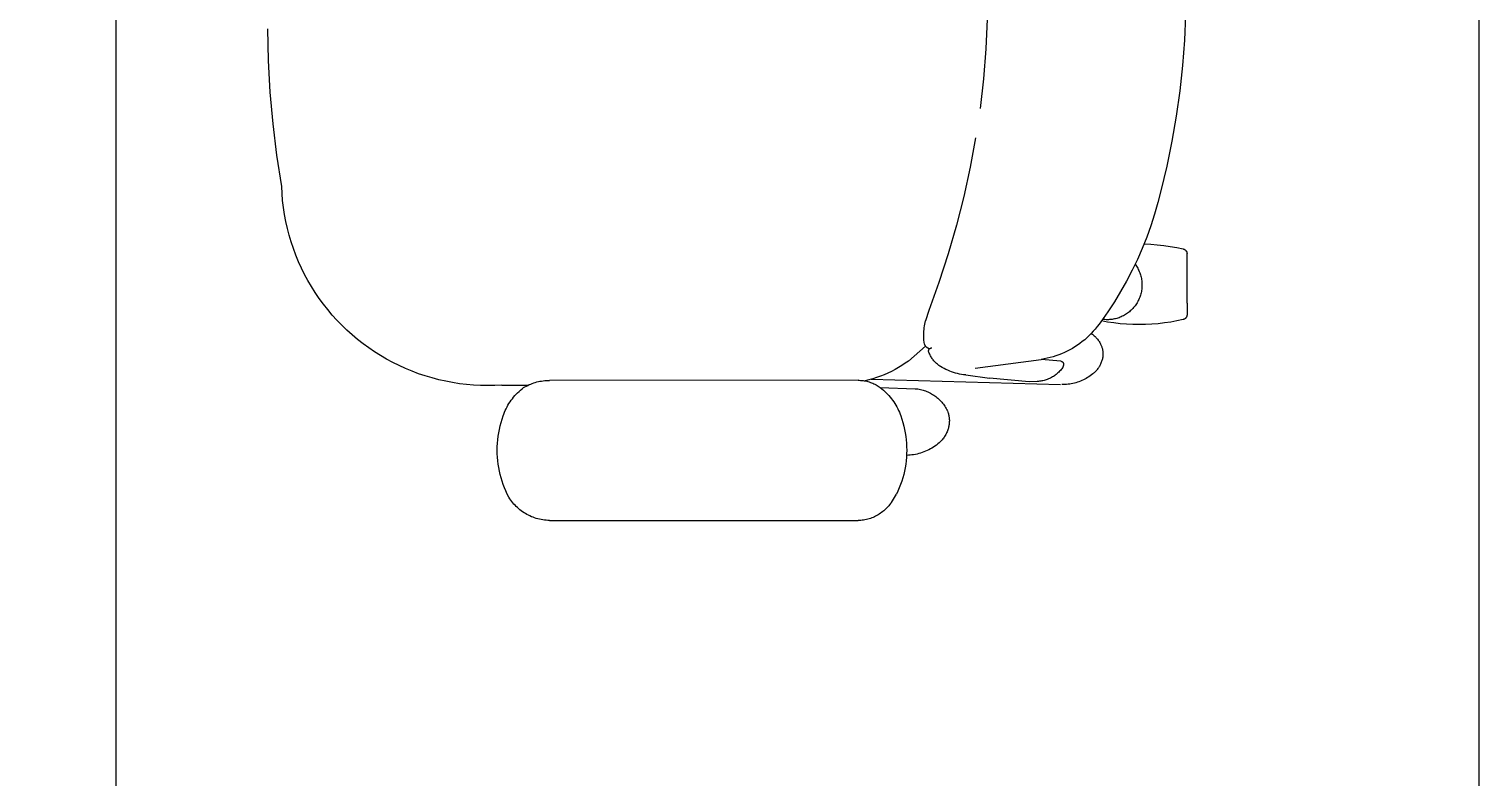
# Model space of a CAD drawing. Header units: inches. Extents: x 4 to 2210, y 3 to 2073.
# Drawn here: x 1452.23 to 1482.42, y 1951.37 to 1966.96 of the extents above; entities that cross this region are included whole.
import ezdxf

# ---------------------------------------------------------------- set-up
doc = ezdxf.new("R2010")
doc.units = ezdxf.units.IN
doc.header["$MEASUREMENT"] = 0
doc.layers.add('Planon_construction', color=253, linetype='Continuous')
doc.layers.add('Planon_workspace', color=210, linetype='Continuous')

# ---------------------------------------------------------------- blocks, each defined once
blk = doc.blocks.new('8 person table')
at = {"layer": 'Planon_construction'}
for p, q in [((484.43, 1126.14, 0), (484.43, -1253.08, 0)), ((847.26, 819.05, 0), (846.69, 806.62, 0)), ((929.89, 820.88, 0), (929.4, 810.28, 0)), ((548.04, 801.73, 0), (547.74, 814.93, 0)), ((929.4, 810.28, 0), (928.58, 799.7, 0)), ((846.69, 806.62, 0), (845.71, 794.22, 0)), ((548.77, 788.55, 0), (548.04, 801.73, 0)), ((928.58, 799.7, 0), (927.44, 789.15, 0)), ((845.71, 794.22, 0), (844.3, 781.86, 0)), ((549.93, 775.4, 0), (548.77, 788.55, 0)), ((927.44, 789.15, 0), (925.96, 778.64, 0)), ((551.51, 762.29, 0), (549.93, 775.4, 0)), ((925.96, 778.64, 0), (924.17, 768.18, 0)), ((842.48, 769.56, 0), (840.24, 757.32, 0)), ((924.17, 768.18, 0), (922.05, 757.78, 0)), ((553.5, 749.24, 0), (551.51, 762.29, 0)), ((840.24, 757.32, 0), (837.59, 745.17, 0)), ((922.05, 757.78, 0), (919.61, 747.45, 0)), ((553.65, 746.32, 0), (553.5, 749.24, 0)), ((553.9, 743.4, 0), (553.65, 746.32, 0)), ((554.24, 740.48, 0), (553.9, 743.4, 0)), ((837.59, 745.17, 0), (834.53, 733.11, 0)), ((919.61, 747.45, 0), (918.39, 742.57, 0)), ((554.69, 737.59, 0), (554.24, 740.48, 0)), ((555.23, 734.71, 0), (554.69, 737.59, 0)), ((917, 737.73, 0), (915.45, 732.94, 0)), ((918.39, 742.57, 0), (917, 737.73, 0)), ((555.88, 731.85, 0), (555.23, 734.71, 0)), ((556.62, 729.01, 0), (555.88, 731.85, 0)), ((834.53, 733.11, 0), (831.07, 721.17, 0)), ((915.45, 732.94, 0), (913.74, 728.2, 0)), ((557.45, 726.2, 0), (556.62, 729.01, 0)), ((558.38, 723.42, 0), (557.45, 726.2, 0)), ((913.74, 728.2, 0), (911.87, 723.52, 0)), ((912.63, 725.36, 0), (915.36, 725.25, 0)), ((915.36, 725.25, 0), (918.09, 725.04, 0)), ((918.09, 725.04, 0), (920.81, 724.73, 0)), ((920.81, 724.73, 0), (923.52, 724.34, 0)), ((559.41, 720.67, 0), (558.38, 723.42, 0)), ((560.53, 717.96, 0), (559.41, 720.67, 0)), ((831.07, 721.17, 0), (827.2, 709.34, 0)), ((909.85, 718.91, 0), (907.67, 714.37, 0)), ((911.87, 723.52, 0), (909.85, 718.91, 0)), ((923.52, 724.34, 0), (926.21, 723.86, 0)), ((926.21, 723.86, 0), (928.88, 723.28, 0)), ((928.88, 723.28, 0), (928.95, 723.26, 0)), ((928.95, 723.26, 0), (929.02, 723.24, 0)), ((929.02, 723.24, 0), (929.09, 723.22, 0)), ((929.09, 723.22, 0), (929.16, 723.2, 0)), ((929.16, 723.2, 0), (929.22, 723.17, 0)), ((929.22, 723.17, 0), (929.29, 723.14, 0)), ((929.29, 723.14, 0), (929.35, 723.11, 0)), ((929.35, 723.11, 0), (929.42, 723.08, 0)), ((929.42, 723.08, 0), (929.48, 723.04, 0)), ((929.48, 723.04, 0), (929.54, 723, 0)), ((929.54, 723, 0), (929.6, 722.96, 0)), ((929.6, 722.96, 0), (929.66, 722.92, 0)), ((929.66, 722.92, 0), (929.71, 722.88, 0)), ((929.71, 722.88, 0), (929.77, 722.83, 0)), ((929.77, 722.83, 0), (929.82, 722.78, 0)), ((929.82, 722.78, 0), (929.87, 722.73, 0)), ((929.87, 722.73, 0), (929.92, 722.68, 0)), ((929.92, 722.68, 0), (929.97, 722.63, 0)), ((929.97, 722.63, 0), (930.02, 722.57, 0)), ((930.02, 722.57, 0), (930.06, 722.52, 0)), ((930.06, 722.52, 0), (930.11, 722.46, 0)), ((930.11, 722.46, 0), (930.15, 722.4, 0)), ((930.15, 722.4, 0), (930.18, 722.34, 0)), ((930.18, 722.34, 0), (930.22, 722.28, 0)), ((930.22, 722.28, 0), (930.26, 722.22, 0)), ((930.26, 722.22, 0), (930.29, 722.15, 0)), ((930.29, 722.15, 0), (930.32, 722.09, 0)), ((930.32, 722.09, 0), (930.35, 722.02, 0)), ((930.35, 722.02, 0), (930.37, 721.95, 0)), ((930.37, 721.95, 0), (930.39, 721.89, 0)), ((930.39, 721.89, 0), (930.41, 721.82, 0)), ((930.41, 721.82, 0), (930.43, 721.75, 0)), ((930.43, 721.75, 0), (930.45, 721.68, 0)), ((930.45, 721.68, 0), (930.46, 721.61, 0)), ((930.46, 721.61, 0), (930.47, 721.54, 0)), ((930.47, 721.54, 0), (930.48, 721.47, 0)), ((930.48, 721.47, 0), (930.49, 721.39, 0)), ((930.49, 721.39, 0), (930.49, 721.32, 0)), ((930.49, 721.32, 0), (930.49, 721.25, 0)), ((930.49, 700.68, 0), (930.49, 721.25, 0)), ((561.74, 715.3, 0), (560.53, 717.96, 0)), ((563.04, 712.67, 0), (561.74, 715.3, 0)), ((564.44, 710.09, 0), (563.04, 712.67, 0)), ((907.67, 714.37, 0), (905.34, 709.91, 0)), ((908.89, 716.87, 0), (909.18, 716.46, 0)), ((909.18, 716.46, 0), (909.46, 716.05, 0)), ((909.46, 716.05, 0), (909.72, 715.62, 0)), ((909.72, 715.62, 0), (909.97, 715.19, 0)), ((909.97, 715.19, 0), (910.2, 714.75, 0)), ((910.2, 714.75, 0), (910.41, 714.3, 0)), ((910.41, 714.3, 0), (910.62, 713.84, 0)), ((910.62, 713.84, 0), (910.8, 713.38, 0)), ((910.8, 713.38, 0), (910.97, 712.91, 0)), ((910.97, 712.91, 0), (911.12, 712.43, 0)), ((565.91, 707.56, 0), (564.44, 710.09, 0)), ((567.48, 705.08, 0), (565.91, 707.56, 0)), ((827.2, 709.34, 0), (822.94, 697.66, 0)), ((905.34, 709.91, 0), (902.86, 705.53, 0)), ((911.12, 712.43, 0), (911.26, 711.95, 0)), ((911.26, 711.95, 0), (911.38, 711.47, 0)), ((911.38, 711.47, 0), (911.48, 710.98, 0)), ((911.48, 710.98, 0), (911.56, 710.48, 0)), ((911.56, 710.48, 0), (911.63, 709.99, 0)), ((911.63, 706.5, 0), (911.56, 706.01, 0)), ((911.63, 709.99, 0), (911.68, 709.49, 0)), ((911.68, 707, 0), (911.63, 706.5, 0)), ((911.68, 709.49, 0), (911.72, 709, 0)), ((911.72, 707.5, 0), (911.68, 707, 0)), ((911.72, 709, 0), (911.74, 708.5, 0)), ((911.74, 708, 0), (911.72, 707.5, 0)), ((911.74, 708.5, 0), (911.74, 708, 0)), ((569.13, 702.65, 0), (567.48, 705.08, 0)), ((570.86, 700.29, 0), (569.13, 702.65, 0)), ((900.24, 701.23, 0), (897.48, 697.02, 0)), ((902.86, 705.53, 0), (900.24, 701.23, 0)), ((909.46, 700.45, 0), (909.18, 700.03, 0)), ((909.72, 700.87, 0), (909.46, 700.45, 0)), ((909.97, 701.31, 0), (909.72, 700.87, 0)), ((910.2, 701.75, 0), (909.97, 701.31, 0)), ((910.41, 702.2, 0), (910.2, 701.75, 0)), ((910.61, 702.66, 0), (910.41, 702.2, 0)), ((910.8, 703.12, 0), (910.61, 702.66, 0)), ((910.97, 703.59, 0), (910.8, 703.12, 0)), ((911.12, 704.06, 0), (910.97, 703.59, 0)), ((911.26, 704.54, 0), (911.12, 704.06, 0)), ((911.38, 705.03, 0), (911.26, 704.54, 0)), ((911.48, 705.52, 0), (911.38, 705.03, 0)), ((911.56, 706.01, 0), (911.48, 705.52, 0)), ((930.49, 700.68, 0), (930.49, 695.85, 0)), ((572.67, 697.98, 0), (570.86, 700.29, 0)), ((574.56, 695.74, 0), (572.67, 697.98, 0)), ((576.52, 693.56, 0), (574.56, 695.74, 0)), ((822.94, 697.66, 0), (821.66, 693.35, 0)), ((897.48, 697.02, 0), (894.57, 692.91, 0)), ((901.71, 694.47, 0), (901.23, 694.33, 0)), ((902.18, 694.63, 0), (901.71, 694.47, 0)), ((902.64, 694.81, 0), (902.18, 694.63, 0)), ((903.1, 695, 0), (902.64, 694.81, 0)), ((903.56, 695.21, 0), (903.1, 695, 0)), ((904, 695.44, 0), (903.56, 695.21, 0)), ((904.44, 695.68, 0), (904, 695.44, 0)), ((904.87, 695.93, 0), (904.44, 695.68, 0)), ((905.29, 696.2, 0), (904.87, 695.93, 0)), ((905.7, 696.49, 0), (905.29, 696.2, 0)), ((906.1, 696.78, 0), (905.7, 696.49, 0)), ((906.49, 697.1, 0), (906.1, 696.78, 0)), ((906.87, 697.42, 0), (906.49, 697.1, 0)), ((907.24, 697.76, 0), (906.87, 697.42, 0)), ((907.59, 698.11, 0), (907.24, 697.76, 0)), ((907.94, 698.47, 0), (907.59, 698.11, 0)), ((908.27, 698.84, 0), (907.94, 698.47, 0)), ((908.59, 699.23, 0), (908.27, 698.84, 0)), ((908.89, 699.63, 0), (908.59, 699.23, 0)), ((909.18, 700.03, 0), (908.89, 699.63, 0)), ((929.87, 694.37, 0), (929.82, 694.32, 0)), ((929.92, 694.42, 0), (929.87, 694.37, 0)), ((929.97, 694.48, 0), (929.92, 694.42, 0)), ((930.02, 694.53, 0), (929.97, 694.48, 0)), ((930.06, 694.59, 0), (930.02, 694.53, 0)), ((930.11, 694.64, 0), (930.06, 694.59, 0)), ((930.15, 694.7, 0), (930.11, 694.64, 0)), ((930.18, 694.76, 0), (930.15, 694.7, 0)), ((930.22, 694.83, 0), (930.18, 694.76, 0)), ((930.26, 694.89, 0), (930.22, 694.83, 0)), ((930.29, 694.95, 0), (930.26, 694.89, 0)), ((930.32, 695.02, 0), (930.29, 694.95, 0)), ((930.35, 695.08, 0), (930.32, 695.02, 0)), ((930.37, 695.15, 0), (930.35, 695.08, 0)), ((930.39, 695.22, 0), (930.37, 695.15, 0)), ((930.41, 695.29, 0), (930.39, 695.22, 0)), ((930.43, 695.36, 0), (930.41, 695.29, 0)), ((930.45, 695.43, 0), (930.43, 695.36, 0)), ((930.46, 695.5, 0), (930.45, 695.43, 0)), ((930.47, 695.57, 0), (930.46, 695.5, 0)), ((930.48, 695.64, 0), (930.47, 695.57, 0)), ((930.49, 695.71, 0), (930.48, 695.64, 0)), ((930.49, 695.85, 0), (930.49, 695.78, 0)), ((930.49, 695.78, 0), (930.49, 695.71, 0)), ((578.56, 691.45, 0), (576.52, 693.56, 0)), ((580.66, 689.41, 0), (578.56, 691.45, 0)), ((582.84, 687.45, 0), (580.66, 689.41, 0)), ((820.88, 688.24, 0), (820.92, 688.98, 0)), ((820.92, 688.98, 0), (820.98, 689.71, 0)), ((820.98, 689.71, 0), (821.07, 690.45, 0)), ((821.07, 690.45, 0), (821.19, 691.18, 0)), ((821.19, 691.18, 0), (821.32, 691.91, 0)), ((821.32, 691.91, 0), (821.48, 692.63, 0)), ((821.48, 692.63, 0), (821.66, 693.35, 0)), ((891.48, 688.95, 0), (890.62, 688.03, 0)), ((892.3, 689.9, 0), (891.48, 688.95, 0)), ((893.09, 690.88, 0), (892.3, 689.9, 0)), ((893.85, 691.88, 0), (893.09, 690.88, 0)), ((894.57, 692.91, 0), (893.85, 691.88, 0)), ((897.43, 692.8, 0), (894.83, 693.27, 0)), ((895.79, 693.85, 0), (895.29, 693.91, 0)), ((896.29, 693.81, 0), (895.79, 693.85, 0)), ((896.79, 693.78, 0), (896.29, 693.81, 0)), ((897.29, 693.77, 0), (896.79, 693.78, 0)), ((897.78, 693.78, 0), (897.29, 693.77, 0)), ((900.04, 692.41, 0), (897.43, 692.8, 0)), ((898.28, 693.81, 0), (897.78, 693.78, 0)), ((898.78, 693.85, 0), (898.28, 693.81, 0)), ((899.28, 693.91, 0), (898.78, 693.85, 0)), ((899.77, 693.99, 0), (899.28, 693.91, 0)), ((900.26, 694.09, 0), (899.77, 693.99, 0)), ((902.66, 692.11, 0), (900.04, 692.41, 0)), ((900.75, 694.2, 0), (900.26, 694.09, 0)), ((901.23, 694.33, 0), (900.75, 694.2, 0)), ((905.29, 691.89, 0), (902.66, 692.11, 0)), ((907.93, 691.76, 0), (905.29, 691.89, 0)), ((910.57, 691.72, 0), (907.93, 691.76, 0)), ((913.21, 691.76, 0), (910.57, 691.72, 0)), ((915.84, 691.89, 0), (913.21, 691.76, 0)), ((918.47, 692.11, 0), (915.84, 691.89, 0)), ((921.1, 692.41, 0), (918.47, 692.11, 0)), ((923.71, 692.79, 0), (921.1, 692.41, 0)), ((926.3, 693.27, 0), (923.71, 692.79, 0)), ((928.88, 693.82, 0), (926.3, 693.27, 0)), ((928.95, 693.84, 0), (928.88, 693.82, 0)), ((929.02, 693.86, 0), (928.95, 693.84, 0)), ((929.09, 693.88, 0), (929.02, 693.86, 0)), ((929.16, 693.91, 0), (929.09, 693.88, 0)), ((929.22, 693.94, 0), (929.16, 693.91, 0)), ((929.29, 693.96, 0), (929.22, 693.94, 0)), ((929.35, 694, 0), (929.29, 693.96, 0)), ((929.42, 694.03, 0), (929.35, 694, 0)), ((929.48, 694.07, 0), (929.42, 694.03, 0)), ((929.54, 694.1, 0), (929.48, 694.07, 0)), ((929.6, 694.14, 0), (929.54, 694.1, 0)), ((929.66, 694.18, 0), (929.6, 694.14, 0)), ((929.71, 694.23, 0), (929.66, 694.18, 0)), ((929.77, 694.27, 0), (929.71, 694.23, 0)), ((929.82, 694.32, 0), (929.77, 694.27, 0)), ((585.08, 685.56, 0), (582.84, 687.45, 0)), ((587.39, 683.75, 0), (585.08, 685.56, 0)), ((589.75, 682.02, 0), (587.39, 683.75, 0)), ((814.56, 676.57, 0), (821.64, 682.78, 0)), ((820.86, 687.5, 0), (820.88, 688.24, 0)), ((820.87, 686.75, 0), (820.86, 687.5, 0)), ((820.9, 686.01, 0), (820.87, 686.75, 0)), ((820.95, 685.28, 0), (820.9, 686.01, 0)), ((821.22, 683.6, 0), (820.95, 685.28, 0)), ((821.26, 683.5, 0), (821.22, 683.6, 0)), ((821.3, 683.4, 0), (821.26, 683.5, 0)), ((821.34, 683.31, 0), (821.3, 683.4, 0)), ((821.38, 683.21, 0), (821.34, 683.31, 0)), ((821.43, 683.12, 0), (821.38, 683.21, 0)), ((821.48, 683.03, 0), (821.43, 683.12, 0)), ((821.53, 682.94, 0), (821.48, 683.03, 0)), ((821.59, 682.85, 0), (821.53, 682.94, 0)), ((821.65, 682.76, 0), (821.59, 682.85, 0)), ((821.72, 682.68, 0), (821.65, 682.76, 0)), ((821.78, 682.59, 0), (821.72, 682.68, 0)), ((821.85, 682.52, 0), (821.78, 682.59, 0)), ((821.92, 682.44, 0), (821.85, 682.52, 0)), ((822, 682.36, 0), (821.92, 682.44, 0)), ((822.07, 682.29, 0), (822, 682.36, 0)), ((822.15, 682.22, 0), (822.07, 682.29, 0)), ((883.83, 682.49, 0), (882.75, 681.83, 0)), ((884.88, 683.18, 0), (883.83, 682.49, 0)), ((885.9, 683.9, 0), (884.88, 683.18, 0)), ((886.9, 684.66, 0), (885.9, 683.9, 0)), ((887.88, 685.45, 0), (886.9, 684.66, 0)), ((888.82, 686.28, 0), (887.88, 685.45, 0)), ((889.74, 687.14, 0), (888.82, 686.28, 0)), ((890.62, 688.03, 0), (889.74, 687.14, 0)), ((890.65, 688.05, 0), (890.97, 687.82, 0)), ((890.97, 687.82, 0), (891.28, 687.58, 0)), ((891.28, 687.58, 0), (891.59, 687.33, 0)), ((891.59, 687.33, 0), (891.89, 687.07, 0)), ((891.89, 687.07, 0), (892.18, 686.8, 0)), ((892.18, 686.8, 0), (892.46, 686.52, 0)), ((892.46, 686.52, 0), (892.73, 686.23, 0)), ((892.73, 686.23, 0), (892.99, 685.93, 0)), ((892.99, 685.93, 0), (893.24, 685.62, 0)), ((893.24, 685.62, 0), (893.48, 685.31, 0)), ((893.48, 685.31, 0), (893.71, 684.98, 0)), ((893.71, 684.98, 0), (893.93, 684.65, 0)), ((893.93, 684.65, 0), (894.14, 684.31, 0)), ((894.14, 684.31, 0), (894.33, 683.97, 0)), ((894.33, 683.97, 0), (894.51, 683.62, 0)), ((894.51, 683.62, 0), (894.65, 683.34, 0)), ((894.65, 683.34, 0), (894.77, 683.07, 0)), ((894.77, 683.07, 0), (894.88, 682.79, 0)), ((894.88, 682.79, 0), (894.98, 682.5, 0)), ((894.98, 682.5, 0), (895.08, 682.22, 0)), ((592.17, 680.37, 0), (589.75, 682.02, 0)), ((594.65, 678.8, 0), (592.17, 680.37, 0)), ((597.18, 677.32, 0), (594.65, 678.8, 0)), ((599.76, 675.93, 0), (597.18, 677.32, 0)), ((814.56, 676.57, 0), (813.19, 675.61, 0)), ((822.23, 682.15, 0), (822.15, 682.22, 0)), ((822.32, 682.09, 0), (822.23, 682.15, 0)), ((822.4, 682.03, 0), (822.32, 682.09, 0)), ((822.49, 681.97, 0), (822.4, 682.03, 0)), ((822.58, 681.92, 0), (822.49, 681.97, 0)), ((822.67, 681.86, 0), (822.58, 681.92, 0)), ((822.76, 681.82, 0), (822.67, 681.86, 0)), ((822.86, 681.77, 0), (822.76, 681.82, 0)), ((822.96, 681.73, 0), (822.86, 681.77, 0)), ((822.89, 680.82, 0), (822.9, 680.86, 0)), ((822.89, 680.77, 0), (822.89, 680.82, 0)), ((822.89, 680.72, 0), (822.89, 680.77, 0)), ((822.89, 680.68, 0), (822.89, 680.72, 0)), ((822.89, 680.63, 0), (822.89, 680.68, 0)), ((822.89, 680.58, 0), (822.89, 680.63, 0)), ((823.03, 680.2, 0), (822.89, 680.58, 0)), ((822.9, 680.91, 0), (822.91, 680.96, 0)), ((822.9, 680.86, 0), (822.9, 680.91, 0)), ((822.91, 680.96, 0), (822.92, 681, 0)), ((822.92, 681, 0), (822.93, 681.05, 0)), ((822.93, 681.05, 0), (822.95, 681.09, 0)), ((822.95, 681.09, 0), (822.96, 681.14, 0)), ((823.05, 681.69, 0), (822.96, 681.73, 0)), ((822.96, 681.14, 0), (822.98, 681.18, 0)), ((822.98, 681.18, 0), (822.99, 681.22, 0)), ((822.99, 681.22, 0), (823.01, 681.27, 0)), ((823.01, 681.27, 0), (823.03, 681.31, 0)), ((823.03, 681.31, 0), (823.06, 681.35, 0)), ((823.18, 679.81, 0), (823.03, 680.2, 0)), ((823.15, 681.65, 0), (823.05, 681.69, 0)), ((823.06, 681.35, 0), (823.08, 681.39, 0)), ((823.08, 681.39, 0), (823.1, 681.43, 0)), ((823.1, 681.43, 0), (823.13, 681.47, 0)), ((823.13, 681.47, 0), (823.16, 681.51, 0)), ((823.25, 681.62, 0), (823.15, 681.65, 0)), ((823.16, 681.51, 0), (823.19, 681.55, 0)), ((823.34, 679.44, 0), (823.18, 679.81, 0)), ((823.19, 681.55, 0), (823.22, 681.58, 0)), ((823.22, 681.58, 0), (823.25, 681.62, 0)), ((823.25, 681.62, 0), (823.28, 681.65, 0)), ((823.28, 681.65, 0), (823.31, 681.68, 0)), ((823.31, 681.68, 0), (823.35, 681.72, 0)), ((823.51, 679.07, 0), (823.34, 679.44, 0)), ((823.35, 681.72, 0), (823.38, 681.75, 0)), ((823.38, 681.75, 0), (823.42, 681.77, 0)), ((823.42, 681.77, 0), (823.46, 681.8, 0)), ((823.46, 681.8, 0), (823.5, 681.83, 0)), ((823.5, 681.83, 0), (823.54, 681.85, 0)), ((823.7, 678.7, 0), (823.51, 679.07, 0)), ((823.54, 681.85, 0), (823.58, 681.88, 0)), ((823.58, 681.88, 0), (823.62, 681.9, 0)), ((823.62, 681.9, 0), (823.66, 681.92, 0)), ((823.66, 681.92, 0), (823.7, 681.94, 0)), ((823.7, 681.94, 0), (823.75, 681.96, 0)), ((823.9, 678.34, 0), (823.7, 678.7, 0)), ((823.75, 681.96, 0), (823.79, 681.98, 0)), ((823.79, 681.98, 0), (823.83, 681.99, 0)), ((823.83, 681.99, 0), (823.88, 682, 0)), ((823.88, 682, 0), (823.92, 682.02, 0)), ((824.12, 677.99, 0), (823.9, 678.34, 0)), ((823.92, 682.02, 0), (823.97, 682.03, 0)), ((823.97, 682.03, 0), (824.02, 682.04, 0)), ((824.02, 682.04, 0), (824.06, 682.04, 0)), ((824.06, 682.04, 0), (824.11, 682.05, 0)), ((824.11, 682.05, 0), (824.16, 682.05, 0)), ((824.34, 677.65, 0), (824.12, 677.99, 0)), ((824.16, 682.05, 0), (824.2, 682.06, 0)), ((824.2, 682.06, 0), (824.25, 682.06, 0)), ((824.58, 677.32, 0), (824.34, 677.65, 0)), ((824.82, 676.99, 0), (824.58, 677.32, 0)), ((825.08, 676.67, 0), (824.82, 676.99, 0)), ((825.35, 676.36, 0), (825.08, 676.67, 0)), ((825.63, 676.06, 0), (825.35, 676.36, 0)), ((842.23, 673.57, 0), (869.8, 677.26, 0)), ((871.04, 677.47, 0), (869.8, 677.26, 0)), ((877.91, 676.51, 0), (869.8, 677.26, 0)), ((872.27, 677.72, 0), (871.04, 677.47, 0)), ((873.49, 678.01, 0), (872.27, 677.72, 0)), ((874.7, 678.35, 0), (873.49, 678.01, 0)), ((875.9, 678.73, 0), (874.7, 678.35, 0)), ((877.09, 679.15, 0), (875.9, 678.73, 0)), ((878.26, 679.6, 0), (877.09, 679.15, 0)), ((877.91, 676.51, 0), (877.95, 676.51, 0)), ((877.95, 676.51, 0), (878, 676.5, 0)), ((878, 676.5, 0), (878.04, 676.49, 0)), ((878.04, 676.49, 0), (878.08, 676.49, 0)), ((878.08, 676.49, 0), (878.12, 676.48, 0)), ((878.12, 676.48, 0), (878.16, 676.47, 0)), ((878.16, 676.47, 0), (878.2, 676.46, 0)), ((878.2, 676.46, 0), (878.24, 676.44, 0)), ((878.24, 676.44, 0), (878.28, 676.43, 0)), ((879.41, 680.1, 0), (878.26, 679.6, 0)), ((878.28, 676.43, 0), (878.31, 676.41, 0)), ((878.31, 676.41, 0), (878.35, 676.4, 0)), ((878.35, 676.4, 0), (878.39, 676.38, 0)), ((878.39, 676.38, 0), (878.43, 676.36, 0)), ((878.43, 676.36, 0), (878.46, 676.34, 0)), ((878.46, 676.34, 0), (878.5, 676.32, 0)), ((878.5, 676.32, 0), (878.53, 676.29, 0)), ((878.53, 676.29, 0), (878.57, 676.27, 0)), ((878.57, 676.27, 0), (878.6, 676.24, 0)), ((880.54, 680.64, 0), (879.41, 680.1, 0)), ((881.66, 681.22, 0), (880.54, 680.64, 0)), ((882.75, 681.83, 0), (881.66, 681.22, 0)), ((894.93, 676.37, 0), (894.8, 676.02, 0)), ((895.04, 676.73, 0), (894.93, 676.37, 0)), ((895.15, 677.09, 0), (895.04, 676.73, 0)), ((895.08, 682.22, 0), (895.16, 681.93, 0)), ((895.24, 677.45, 0), (895.15, 677.09, 0)), ((895.16, 681.93, 0), (895.24, 681.64, 0)), ((895.24, 681.64, 0), (895.3, 681.34, 0)), ((895.32, 677.82, 0), (895.24, 677.45, 0)), ((895.3, 681.34, 0), (895.36, 681.04, 0)), ((895.38, 678.19, 0), (895.32, 677.82, 0)), ((895.36, 681.04, 0), (895.41, 680.75, 0)), ((895.44, 678.56, 0), (895.38, 678.19, 0)), ((895.41, 680.75, 0), (895.44, 680.45, 0)), ((895.44, 680.45, 0), (895.47, 680.14, 0)), ((895.48, 678.94, 0), (895.44, 678.56, 0)), ((895.47, 680.14, 0), (895.49, 679.84, 0)), ((895.49, 679.24, 0), (895.48, 678.94, 0)), ((895.49, 679.84, 0), (895.49, 679.54, 0)), ((895.49, 679.54, 0), (895.49, 679.24, 0)), ((602.39, 674.63, 0), (599.76, 675.93, 0)), ((605.06, 673.41, 0), (602.39, 674.63, 0)), ((607.77, 672.29, 0), (605.06, 673.41, 0)), ((610.51, 671.26, 0), (607.77, 672.29, 0)), ((613.29, 670.33, 0), (610.51, 671.26, 0)), ((616.1, 669.49, 0), (613.29, 670.33, 0)), ((802.83, 670.22, 0), (801.25, 669.66, 0)), ((804.38, 670.84, 0), (802.83, 670.22, 0)), ((805.91, 671.51, 0), (804.38, 670.84, 0)), ((807.42, 672.23, 0), (805.91, 671.51, 0)), ((808.91, 673, 0), (807.42, 672.23, 0)), ((810.36, 673.82, 0), (808.91, 673, 0)), ((811.79, 674.69, 0), (810.36, 673.82, 0)), ((813.19, 675.61, 0), (811.79, 674.69, 0)), ((825.92, 675.77, 0), (825.63, 676.06, 0)), ((826.22, 675.49, 0), (825.92, 675.77, 0)), ((826.53, 675.22, 0), (826.22, 675.49, 0)), ((826.85, 674.96, 0), (826.53, 675.22, 0)), ((827.17, 674.72, 0), (826.85, 674.96, 0)), ((827.51, 674.48, 0), (827.17, 674.72, 0)), ((827.85, 674.25, 0), (827.51, 674.48, 0)), ((828.59, 673.82, 0), (827.85, 674.25, 0)), ((829.35, 673.42, 0), (828.59, 673.82, 0)), ((830.12, 673.04, 0), (829.35, 673.42, 0)), ((830.9, 672.69, 0), (830.12, 673.04, 0)), ((831.69, 672.36, 0), (830.9, 672.69, 0)), ((832.49, 672.06, 0), (831.69, 672.36, 0)), ((833.31, 671.79, 0), (832.49, 672.06, 0)), ((834.13, 671.55, 0), (833.31, 671.79, 0)), ((834.96, 671.34, 0), (834.13, 671.55, 0)), ((835.79, 671.15, 0), (834.96, 671.34, 0)), ((836.64, 671, 0), (835.79, 671.15, 0)), ((837.48, 670.87, 0), (836.64, 671, 0)), ((838.33, 670.77, 0), (837.48, 670.87, 0)), ((838.33, 670.77, 0), (848.19, 669.48, 0)), ((875.26, 670.45, 0), (874.86, 670.18, 0)), ((875.65, 670.72, 0), (875.26, 670.45, 0)), ((876.02, 671.01, 0), (875.65, 670.72, 0)), ((876.39, 671.31, 0), (876.02, 671.01, 0)), ((876.75, 671.63, 0), (876.39, 671.31, 0)), ((877.09, 671.95, 0), (876.75, 671.63, 0)), ((877.43, 672.29, 0), (877.09, 671.95, 0)), ((877.75, 672.64, 0), (877.43, 672.29, 0)), ((878.06, 673, 0), (877.75, 672.64, 0)), ((878.36, 673.37, 0), (878.06, 673, 0)), ((878.64, 673.75, 0), (878.36, 673.37, 0)), ((878.6, 676.24, 0), (878.63, 676.22, 0)), ((878.63, 676.22, 0), (878.66, 676.19, 0)), ((878.69, 673.83, 0), (878.64, 673.75, 0)), ((878.66, 676.19, 0), (878.69, 676.16, 0)), ((878.69, 676.16, 0), (878.72, 676.13, 0)), ((878.73, 673.91, 0), (878.69, 673.83, 0)), ((878.72, 676.13, 0), (878.75, 676.1, 0)), ((878.77, 673.99, 0), (878.73, 673.91, 0)), ((878.75, 676.1, 0), (878.78, 676.07, 0)), ((878.81, 674.07, 0), (878.77, 673.99, 0)), ((878.78, 676.07, 0), (878.8, 676.04, 0)), ((878.8, 676.04, 0), (878.83, 676, 0)), ((878.85, 674.15, 0), (878.81, 674.07, 0)), ((878.83, 676, 0), (878.85, 675.97, 0)), ((878.85, 675.97, 0), (878.87, 675.93, 0)), ((878.88, 674.23, 0), (878.85, 674.15, 0)), ((878.87, 675.93, 0), (878.89, 675.9, 0)), ((878.91, 674.32, 0), (878.88, 674.23, 0)), ((878.89, 675.9, 0), (878.91, 675.86, 0)), ((878.91, 675.86, 0), (878.93, 675.82, 0)), ((878.94, 674.4, 0), (878.91, 674.32, 0)), ((878.93, 675.82, 0), (878.95, 675.79, 0)), ((878.96, 674.49, 0), (878.94, 674.4, 0)), ((878.95, 675.79, 0), (878.97, 675.75, 0)), ((878.98, 674.58, 0), (878.96, 674.49, 0)), ((878.97, 675.75, 0), (878.98, 675.71, 0)), ((878.98, 675.71, 0), (878.99, 675.67, 0)), ((879, 674.66, 0), (878.98, 674.58, 0)), ((878.99, 675.67, 0), (879.01, 675.63, 0)), ((879.02, 674.75, 0), (879, 674.66, 0)), ((879.01, 675.63, 0), (879.02, 675.59, 0)), ((879.02, 675.59, 0), (879.03, 675.55, 0)), ((879.03, 674.84, 0), (879.02, 674.75, 0)), ((879.03, 675.55, 0), (879.04, 675.51, 0)), ((879.04, 674.93, 0), (879.03, 674.84, 0)), ((879.04, 675.51, 0), (879.04, 675.47, 0)), ((879.04, 675.47, 0), (879.05, 675.38, 0)), ((879.05, 675.02, 0), (879.04, 674.93, 0)), ((879.05, 675.38, 0), (879.05, 675.29, 0)), ((879.05, 675.29, 0), (879.06, 675.2, 0)), ((879.06, 675.2, 0), (879.05, 675.11, 0)), ((879.05, 675.11, 0), (879.05, 675.02, 0)), ((890.22, 670.41, 0), (889.67, 670.03, 0)), ((890.76, 670.81, 0), (890.22, 670.41, 0)), ((891.28, 671.23, 0), (890.76, 670.81, 0)), ((891.57, 671.47, 0), (891.28, 671.23, 0)), ((891.85, 671.71, 0), (891.57, 671.47, 0)), ((892.13, 671.97, 0), (891.85, 671.71, 0)), ((892.39, 672.23, 0), (892.13, 671.97, 0)), ((892.65, 672.51, 0), (892.39, 672.23, 0)), ((892.9, 672.79, 0), (892.65, 672.51, 0)), ((893.14, 673.08, 0), (892.9, 672.79, 0)), ((893.37, 673.38, 0), (893.14, 673.08, 0)), ((893.58, 673.69, 0), (893.37, 673.38, 0)), ((893.79, 674, 0), (893.58, 673.69, 0)), ((893.99, 674.32, 0), (893.79, 674, 0)), ((894.17, 674.65, 0), (893.99, 674.32, 0)), ((894.35, 674.98, 0), (894.17, 674.65, 0)), ((894.51, 675.32, 0), (894.35, 674.98, 0)), ((894.66, 675.67, 0), (894.51, 675.32, 0)), ((894.8, 676.02, 0), (894.66, 675.67, 0)), ((618.94, 668.75, 0), (616.1, 669.49, 0)), ((621.8, 668.11, 0), (618.94, 668.75, 0)), ((624.68, 667.56, 0), (621.8, 668.11, 0)), ((627.57, 667.11, 0), (624.68, 667.56, 0)), ((630.48, 666.77, 0), (627.57, 667.11, 0)), ((633.41, 666.52, 0), (630.48, 666.77, 0)), ((636.33, 666.37, 0), (633.41, 666.52, 0)), ((639.26, 666.32, 0), (636.33, 666.37, 0)), ((642.2, 666.37, 0), (639.26, 666.32, 0)), ((645.12, 666.53, 0), (642.2, 666.37, 0)), ((645.12, 666.53, 0), (656.08, 666.48, 0)), ((652.34, 663.89, 0), (652.96, 664.43, 0)), ((652.96, 664.43, 0), (653.59, 664.96, 0)), ((653.59, 664.96, 0), (654.24, 665.46, 0)), ((654.24, 665.46, 0), (654.81, 665.81, 0)), ((654.81, 665.81, 0), (655.39, 666.13, 0)), ((655.39, 666.13, 0), (655.99, 666.43, 0)), ((655.99, 666.43, 0), (656.59, 666.72, 0)), ((656.59, 666.72, 0), (657.2, 666.98, 0)), ((657.2, 666.98, 0), (657.83, 667.23, 0)), ((657.83, 667.23, 0), (658.46, 667.45, 0)), ((658.46, 667.45, 0), (659.09, 667.65, 0)), ((659.09, 667.65, 0), (659.74, 667.83, 0)), ((659.74, 667.83, 0), (660.39, 667.98, 0)), ((660.39, 667.98, 0), (661.04, 668.12, 0)), ((661.04, 668.12, 0), (661.7, 668.23, 0)), ((661.7, 668.23, 0), (662.36, 668.32, 0)), ((662.36, 668.32, 0), (663.02, 668.39, 0)), ((663.02, 668.39, 0), (663.69, 668.44, 0)), ((663.69, 668.44, 0), (664.36, 668.46, 0)), ((664.36, 668.46, 0), (665.02, 668.46, 0)), ((793.49, 668.54, 0), (665.02, 668.46, 0)), ((793.49, 668.54, 0), (794.01, 668.53, 0)), ((794.01, 668.53, 0), (794.54, 668.51, 0)), ((794.54, 668.51, 0), (795.06, 668.47, 0)), ((795.06, 668.47, 0), (795.58, 668.41, 0)), ((795.58, 668.41, 0), (796.1, 668.33, 0)), ((796.1, 668.33, 0), (796.61, 668.24, 0)), ((798.05, 668.68, 0), (796.43, 668.28, 0)), ((796.61, 668.24, 0), (797.12, 668.13, 0)), ((797.12, 668.13, 0), (797.63, 668, 0)), ((797.63, 668, 0), (798.13, 667.85, 0)), ((799.66, 669.14, 0), (798.05, 668.68, 0)), ((798.13, 667.85, 0), (798.63, 667.68, 0)), ((798.63, 667.68, 0), (799.12, 667.5, 0)), ((799.03, 668.95, 0), (877.85, 666.77, 0)), ((799.12, 667.5, 0), (799.61, 667.3, 0)), ((799.61, 667.3, 0), (800.08, 667.09, 0)), ((801.25, 669.66, 0), (799.66, 669.14, 0)), ((800.08, 667.09, 0), (800.55, 666.86, 0)), ((800.55, 666.86, 0), (801.01, 666.61, 0)), ((801.01, 666.61, 0), (801.47, 666.34, 0)), ((801.47, 666.34, 0), (801.91, 666.06, 0)), ((801.91, 666.06, 0), (802.34, 665.77, 0)), ((802.34, 665.77, 0), (802.77, 665.46, 0)), ((802.77, 665.46, 0), (817.3, 665.03, 0)), ((802.77, 665.46, 0), (803.41, 664.96, 0)), ((803.41, 664.96, 0), (804.05, 664.43, 0)), ((804.05, 664.43, 0), (804.66, 663.89, 0)), ((817.3, 665.03, 0), (817.85, 664.98, 0)), ((817.85, 664.98, 0), (818.4, 664.91, 0)), ((818.4, 664.91, 0), (818.94, 664.82, 0)), ((818.94, 664.82, 0), (819.49, 664.71, 0)), ((819.49, 664.71, 0), (820.02, 664.59, 0)), ((820.02, 664.59, 0), (820.56, 664.44, 0)), ((820.56, 664.44, 0), (821.08, 664.28, 0)), ((821.08, 664.28, 0), (821.61, 664.1, 0)), ((864.8, 667.92, 0), (848.19, 669.48, 0)), ((868.14, 668.04, 0), (864.8, 667.92, 0)), ((868.62, 668.08, 0), (868.14, 668.04, 0)), ((869.09, 668.12, 0), (868.62, 668.08, 0)), ((869.56, 668.19, 0), (869.09, 668.12, 0)), ((870.03, 668.27, 0), (869.56, 668.19, 0)), ((870.5, 668.37, 0), (870.03, 668.27, 0)), ((870.96, 668.48, 0), (870.5, 668.37, 0)), ((871.41, 668.61, 0), (870.96, 668.48, 0)), ((871.87, 668.75, 0), (871.41, 668.61, 0)), ((872.32, 668.91, 0), (871.87, 668.75, 0)), ((872.76, 669.09, 0), (872.32, 668.91, 0)), ((873.19, 669.28, 0), (872.76, 669.09, 0)), ((873.62, 669.48, 0), (873.19, 669.28, 0)), ((874.04, 669.7, 0), (873.62, 669.48, 0)), ((874.46, 669.94, 0), (874.04, 669.7, 0)), ((874.86, 670.18, 0), (874.46, 669.94, 0)), ((878.97, 666.77, 0), (878.31, 666.78, 0)), ((879.64, 666.78, 0), (878.97, 666.77, 0)), ((880.31, 666.82, 0), (879.64, 666.78, 0)), ((880.97, 666.88, 0), (880.31, 666.82, 0)), ((881.63, 666.96, 0), (880.97, 666.88, 0)), ((882.29, 667.07, 0), (881.63, 666.96, 0)), ((882.95, 667.19, 0), (882.29, 667.07, 0)), ((883.6, 667.35, 0), (882.95, 667.19, 0)), ((884.24, 667.52, 0), (883.6, 667.35, 0)), ((884.88, 667.71, 0), (884.24, 667.52, 0)), ((885.51, 667.93, 0), (884.88, 667.71, 0)), ((886.14, 668.17, 0), (885.51, 667.93, 0)), ((886.75, 668.43, 0), (886.14, 668.17, 0)), ((887.36, 668.71, 0), (886.75, 668.43, 0)), ((887.95, 669.01, 0), (887.36, 668.71, 0)), ((888.54, 669.33, 0), (887.95, 669.01, 0)), ((889.11, 669.67, 0), (888.54, 669.33, 0)), ((889.67, 670.03, 0), (889.11, 669.67, 0)), ((647.34, 657.43, 0), (647.74, 658.15, 0)), ((647.74, 658.15, 0), (648.16, 658.85, 0)), ((648.16, 658.85, 0), (648.61, 659.54, 0)), ((648.61, 659.54, 0), (649.08, 660.21, 0)), ((649.08, 660.21, 0), (649.57, 660.87, 0)), ((649.57, 660.87, 0), (650.08, 661.51, 0)), ((650.08, 661.51, 0), (650.62, 662.13, 0)), ((650.62, 662.13, 0), (651.17, 662.74, 0)), ((651.17, 662.74, 0), (651.75, 663.32, 0)), ((651.75, 663.32, 0), (652.34, 663.89, 0)), ((804.66, 663.89, 0), (805.25, 663.32, 0)), ((805.25, 663.32, 0), (805.83, 662.74, 0)), ((805.83, 662.74, 0), (806.39, 662.13, 0)), ((806.39, 662.13, 0), (806.92, 661.51, 0)), ((806.92, 661.51, 0), (807.43, 660.87, 0)), ((807.43, 660.87, 0), (807.92, 660.21, 0)), ((807.92, 660.21, 0), (808.39, 659.54, 0)), ((808.39, 659.54, 0), (808.84, 658.85, 0)), ((808.84, 658.85, 0), (809.26, 658.15, 0)), ((809.26, 658.15, 0), (809.66, 657.43, 0)), ((821.61, 664.1, 0), (822.12, 663.91, 0)), ((822.12, 663.91, 0), (822.63, 663.69, 0)), ((822.63, 663.69, 0), (823.13, 663.46, 0)), ((823.13, 663.46, 0), (823.62, 663.21, 0)), ((823.62, 663.21, 0), (824.11, 662.94, 0)), ((824.11, 662.94, 0), (824.58, 662.66, 0)), ((824.58, 662.66, 0), (825.05, 662.37, 0)), ((825.05, 662.37, 0), (825.5, 662.05, 0)), ((825.5, 662.05, 0), (825.94, 661.72, 0)), ((825.94, 661.72, 0), (826.38, 661.38, 0)), ((826.38, 661.38, 0), (826.8, 661.02, 0)), ((826.8, 661.02, 0), (827.2, 660.65, 0)), ((827.2, 660.65, 0), (827.6, 660.26, 0)), ((827.6, 660.26, 0), (827.98, 659.87, 0)), ((827.98, 659.87, 0), (828.35, 659.45, 0)), ((828.35, 659.45, 0), (828.7, 659.03, 0)), ((828.7, 659.03, 0), (829.04, 658.59, 0)), ((829.04, 658.59, 0), (829.36, 658.15, 0)), ((829.36, 658.15, 0), (829.67, 657.69, 0)), ((644.83, 650.89, 0), (645.25, 652.29, 0)), ((645.25, 652.29, 0), (645.72, 653.67, 0)), ((645.72, 653.67, 0), (646, 654.44, 0)), ((646, 654.44, 0), (646.29, 655.2, 0)), ((646.29, 655.2, 0), (646.62, 655.96, 0)), ((646.62, 655.96, 0), (646.97, 656.7, 0)), ((646.97, 656.7, 0), (647.34, 657.43, 0)), ((809.66, 657.43, 0), (810.03, 656.7, 0)), ((810.03, 656.7, 0), (810.38, 655.96, 0)), ((810.38, 655.96, 0), (810.71, 655.2, 0)), ((810.71, 655.2, 0), (811.01, 654.44, 0)), ((811.01, 654.44, 0), (811.28, 653.67, 0)), ((811.28, 653.67, 0), (811.75, 652.28, 0)), ((811.75, 652.28, 0), (812.17, 650.89, 0)), ((829.67, 657.69, 0), (829.97, 657.22, 0)), ((829.97, 657.22, 0), (830.24, 656.74, 0)), ((830.24, 656.74, 0), (830.5, 656.26, 0)), ((830.5, 656.26, 0), (830.75, 655.76, 0)), ((830.79, 655.65, 0), (830.92, 655.29, 0)), ((830.92, 655.29, 0), (831.03, 654.94, 0)), ((831.03, 654.94, 0), (831.14, 654.57, 0)), ((831.14, 654.57, 0), (831.23, 654.21, 0)), ((831.23, 654.21, 0), (831.31, 653.84, 0)), ((831.31, 653.84, 0), (831.38, 653.47, 0)), ((831.38, 653.47, 0), (831.43, 653.1, 0)), ((831.43, 653.1, 0), (831.48, 652.73, 0)), ((831.48, 652.73, 0), (831.51, 652.35, 0)), ((831.51, 652.35, 0), (831.53, 651.98, 0)), ((643.64, 645.2, 0), (643.86, 646.63, 0)), ((643.86, 646.63, 0), (644.14, 648.07, 0)), ((644.14, 648.07, 0), (644.46, 649.49, 0)), ((644.46, 649.49, 0), (644.83, 650.89, 0)), ((812.17, 650.89, 0), (812.55, 649.47, 0)), ((812.55, 649.47, 0), (812.87, 648.05, 0)), ((812.87, 648.05, 0), (813.15, 646.62, 0)), ((813.15, 646.62, 0), (813.37, 645.17, 0)), ((830.21, 646.29, 0), (830.01, 645.9, 0)), ((830.41, 646.68, 0), (830.21, 646.29, 0)), ((830.59, 647.09, 0), (830.41, 646.68, 0)), ((830.75, 647.5, 0), (830.59, 647.09, 0)), ((830.91, 647.91, 0), (830.75, 647.5, 0)), ((831.02, 648.27, 0), (830.91, 647.91, 0)), ((831.13, 648.63, 0), (831.02, 648.27, 0)), ((831.22, 648.99, 0), (831.13, 648.63, 0)), ((831.3, 649.36, 0), (831.22, 648.99, 0)), ((831.37, 649.73, 0), (831.3, 649.36, 0)), ((831.43, 650.1, 0), (831.37, 649.73, 0)), ((831.47, 650.47, 0), (831.43, 650.1, 0)), ((831.51, 650.85, 0), (831.47, 650.47, 0)), ((831.52, 651.22, 0), (831.51, 650.85, 0)), ((831.53, 651.6, 0), (831.52, 651.22, 0)), ((831.53, 651.98, 0), (831.53, 651.6, 0)), ((643.24, 639.39, 0), (643.26, 640.84, 0)), ((643.26, 640.84, 0), (643.34, 642.3, 0)), ((643.34, 642.3, 0), (643.46, 643.75, 0)), ((643.46, 643.75, 0), (643.64, 645.2, 0)), ((813.37, 645.17, 0), (813.54, 643.72, 0)), ((813.54, 643.72, 0), (813.67, 642.27, 0)), ((813.67, 642.27, 0), (813.74, 640.81, 0)), ((813.74, 640.81, 0), (813.76, 639.35, 0)), ((824.27, 640.3, 0), (823.63, 639.93, 0)), ((824.9, 640.69, 0), (824.27, 640.3, 0)), ((825.52, 641.1, 0), (824.9, 640.69, 0)), ((826.12, 641.54, 0), (825.52, 641.1, 0)), ((826.7, 641.99, 0), (826.12, 641.54, 0)), ((827.27, 642.47, 0), (826.7, 641.99, 0)), ((827.6, 642.77, 0), (827.27, 642.47, 0)), ((827.91, 643.08, 0), (827.6, 642.77, 0)), ((828.21, 643.4, 0), (827.91, 643.08, 0)), ((828.5, 643.73, 0), (828.21, 643.4, 0)), ((828.78, 644.07, 0), (828.5, 643.73, 0)), ((829.05, 644.42, 0), (828.78, 644.07, 0)), ((829.31, 644.78, 0), (829.05, 644.42, 0)), ((829.55, 645.14, 0), (829.31, 644.78, 0)), ((829.79, 645.52, 0), (829.55, 645.14, 0)), ((830.01, 645.9, 0), (829.79, 645.52, 0)), ((643.26, 637.93, 0), (643.24, 639.39, 0)), ((643.34, 636.48, 0), (643.26, 637.93, 0)), ((643.47, 635.03, 0), (643.34, 636.48, 0)), ((643.65, 633.58, 0), (643.47, 635.03, 0)), ((813.53, 634.98, 0), (813.35, 633.53, 0)), ((813.66, 636.43, 0), (813.53, 634.98, 0)), ((813.74, 637.89, 0), (813.66, 636.43, 0)), ((814.45, 637.28, 0), (813.71, 637.25, 0)), ((813.76, 639.35, 0), (813.74, 637.89, 0)), ((815.19, 637.33, 0), (814.45, 637.28, 0)), ((815.92, 637.41, 0), (815.19, 637.33, 0)), ((816.66, 637.52, 0), (815.92, 637.41, 0)), ((817.39, 637.65, 0), (816.66, 637.52, 0)), ((818.11, 637.81, 0), (817.39, 637.65, 0)), ((818.83, 637.99, 0), (818.11, 637.81, 0)), ((819.54, 638.19, 0), (818.83, 637.99, 0)), ((820.25, 638.42, 0), (819.54, 638.19, 0)), ((820.95, 638.68, 0), (820.25, 638.42, 0)), ((821.63, 638.95, 0), (820.95, 638.68, 0)), ((822.31, 639.26, 0), (821.63, 638.95, 0)), ((822.98, 639.58, 0), (822.31, 639.26, 0)), ((823.63, 639.93, 0), (822.98, 639.58, 0)), ((643.88, 632.14, 0), (643.65, 633.58, 0)), ((644.15, 630.71, 0), (643.88, 632.14, 0)), ((644.48, 629.29, 0), (644.15, 630.71, 0)), ((644.86, 627.89, 0), (644.48, 629.29, 0)), ((812.51, 629.23, 0), (812.13, 627.82, 0)), ((812.84, 630.66, 0), (812.51, 629.23, 0)), ((813.12, 632.09, 0), (812.84, 630.66, 0)), ((813.35, 633.53, 0), (813.12, 632.09, 0)), ((645.28, 626.49, 0), (644.86, 627.89, 0)), ((645.75, 625.12, 0), (645.28, 626.49, 0)), ((646.28, 623.76, 0), (645.75, 625.12, 0)), ((646.84, 622.41, 0), (646.28, 623.76, 0)), ((647.46, 621.09, 0), (646.84, 622.41, 0)), ((810.13, 622.34, 0), (809.51, 621.02, 0)), ((810.7, 623.69, 0), (810.13, 622.34, 0)), ((811.22, 625.05, 0), (810.7, 623.69, 0)), ((811.7, 626.43, 0), (811.22, 625.05, 0)), ((812.13, 627.82, 0), (811.7, 626.43, 0)), ((648.11, 619.79, 0), (647.46, 621.09, 0)), ((648.49, 619.2, 0), (648.11, 619.79, 0)), ((648.89, 618.62, 0), (648.49, 619.2, 0)), ((649.3, 618.06, 0), (648.89, 618.62, 0)), ((649.74, 617.51, 0), (649.3, 618.06, 0)), ((650.19, 616.98, 0), (649.74, 617.51, 0)), ((650.67, 616.46, 0), (650.19, 616.98, 0)), ((651.16, 615.96, 0), (650.67, 616.46, 0)), ((651.66, 615.47, 0), (651.16, 615.96, 0)), ((806.3, 616.24, 0), (805.92, 615.8, 0)), ((806.67, 616.69, 0), (806.3, 616.24, 0)), ((807.03, 617.16, 0), (806.67, 616.69, 0)), ((807.37, 617.64, 0), (807.03, 617.16, 0)), ((807.37, 617.64, 0), (809.51, 621.02, 0)), ((652.19, 615.01, 0), (651.66, 615.47, 0)), ((652.73, 614.56, 0), (652.19, 615.01, 0)), ((653.28, 614.13, 0), (652.73, 614.56, 0)), ((653.85, 613.72, 0), (653.28, 614.13, 0)), ((654.43, 613.33, 0), (653.85, 613.72, 0)), ((655.03, 612.96, 0), (654.43, 613.33, 0)), ((655.64, 612.62, 0), (655.03, 612.96, 0)), ((656.26, 612.29, 0), (655.64, 612.62, 0)), ((656.89, 611.98, 0), (656.26, 612.29, 0)), ((657.53, 611.7, 0), (656.89, 611.98, 0)), ((658.18, 611.44, 0), (657.53, 611.7, 0)), ((658.84, 611.2, 0), (658.18, 611.44, 0)), ((659.51, 610.99, 0), (658.84, 611.2, 0)), ((660.18, 610.79, 0), (659.51, 610.99, 0)), ((660.86, 610.62, 0), (660.18, 610.79, 0)), ((661.55, 610.48, 0), (660.86, 610.62, 0)), ((662.24, 610.36, 0), (661.55, 610.48, 0)), ((662.93, 610.26, 0), (662.24, 610.36, 0)), ((663.63, 610.19, 0), (662.93, 610.26, 0)), ((664.33, 610.14, 0), (663.63, 610.19, 0)), ((665.03, 610.11, 0), (664.33, 610.14, 0)), ((665.03, 610.11, 0), (793.5, 610.06, 0)), ((794.08, 610.09, 0), (793.5, 610.06, 0)), ((794.67, 610.13, 0), (794.08, 610.09, 0)), ((795.25, 610.2, 0), (794.67, 610.13, 0)), ((795.83, 610.28, 0), (795.25, 610.2, 0)), ((796.4, 610.39, 0), (795.83, 610.28, 0)), ((796.98, 610.51, 0), (796.4, 610.39, 0)), ((797.55, 610.66, 0), (796.98, 610.51, 0)), ((798.11, 610.82, 0), (797.55, 610.66, 0)), ((798.67, 611, 0), (798.11, 610.82, 0)), ((799.22, 611.2, 0), (798.67, 611, 0)), ((799.76, 611.42, 0), (799.22, 611.2, 0)), ((800.3, 611.66, 0), (799.76, 611.42, 0)), ((800.82, 611.91, 0), (800.3, 611.66, 0)), ((801.34, 612.18, 0), (800.82, 611.91, 0)), ((801.85, 612.47, 0), (801.34, 612.18, 0)), ((802.35, 612.78, 0), (801.85, 612.47, 0)), ((802.84, 613.1, 0), (802.35, 612.78, 0)), ((803.32, 613.44, 0), (802.84, 613.1, 0)), ((803.78, 613.8, 0), (803.32, 613.44, 0)), ((804.24, 614.17, 0), (803.78, 613.8, 0)), ((804.68, 614.55, 0), (804.24, 614.17, 0)), ((805.1, 614.95, 0), (804.68, 614.55, 0)), ((805.52, 615.37, 0), (805.1, 614.95, 0)), ((805.92, 615.8, 0), (805.52, 615.37, 0))]:
    blk.add_line(p, q, dxfattribs=at)

msp = doc.modelspace()

# ---------------------------------------------------------------- linework, layer by layer
at = {"layer": 'Planon_workspace'}
msp.add_lwpolyline([(1385.736, 2003.721), (1482.415, 2003.721), (1482.415, 1856.367), (1385.736, 1856.367)], close=True, dxfattribs=at)

# ---------------------------------------------------------------- block references
at = {"layer": 'Planon_construction', "xscale": 0.05, "yscale": 0.05, "zscale": 0.05}
msp.add_blockref('8 person table', (1429.811, 1926.213), dxfattribs=at)

doc.saveas('drawing.dxf')
